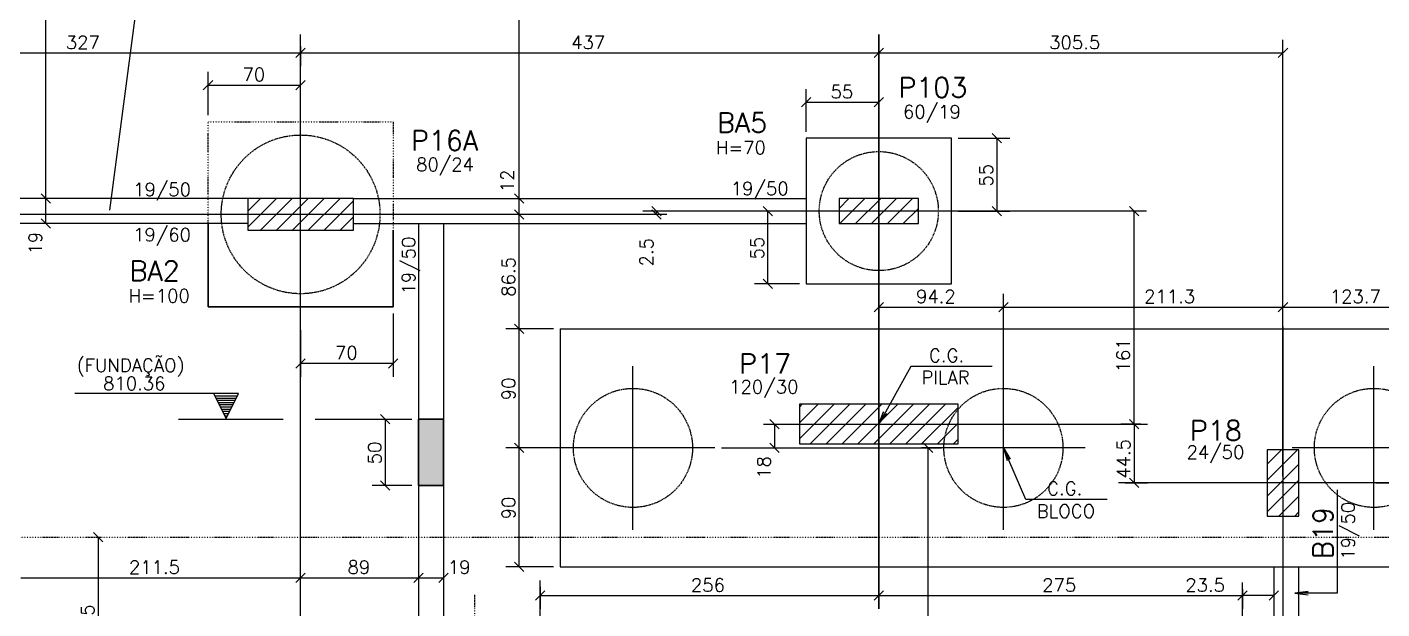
# Model space of a CAD drawing. Extents: x 1476 to 8419, y 491 to 3991.
# Drawn here: x 4520 to 5544, y 2656 to 3095 of the extents above; entities that cross this region are included whole.
import ezdxf

# ---------------------------------------------------------------- set-up
doc = ezdxf.new("R2010")
doc.units = 0
doc.header["$MEASUREMENT"] = 0
doc.linetypes.add('ESTILO_TQS_0001', pattern=[1, 0.7, -0.3])
doc.linetypes.add('ESTILO_TQS_0004', pattern=[2, 0.5, -0.4, 0.1, -0.4, 0.1, -0.5])
for name, color, linetype in [('1', 1, 'CONTINUOUS'), ('2', 2, 'CONTINUOUS'), ('3', 3, 'CONTINUOUS'), ('4', 4, 'CONTINUOUS'), ('6', 6, 'CONTINUOUS'), ('7', 7, 'CONTINUOUS'), ('8', 8, 'CONTINUOUS'), ('9', 9, 'CONTINUOUS')]:
    doc.layers.add(name, color=color, linetype=linetype)
doc.styles.get("Standard").update_dxf_attribs({"font": 'ROMANS.SHX'})

msp = doc.modelspace()

# ---------------------------------------------------------------- linework, layer by layer
at = {"layer": '1', "linetype": 'Continuous'}
for p, q in [((4727.191, 2871.38764), (4727.191, 3036.32836)), ((5164.191, 2894.50523), (5164.191, 3018.21077)), ((4809.66136, 2953.858), (4644.72052, 2953.858)), ((5226.04377, 2956.358), (5102.33814, 2956.358)), ((4978.391, 2715.50523), (4978.391, 2839.21077)), ((5258.391, 2715.50523), (5258.391, 2839.21077)), ((5538.391, 2715.50523), (5538.391, 2839.21077)), ((5040.24377, 2777.358), (4916.53814, 2777.358)), ((5320.24377, 2777.358), (5196.53814, 2777.358)), ((5600.24377, 2777.358), (5476.53814, 2777.358))]:
    msp.add_line(p, q, dxfattribs=at)
at = {"layer": '2', "linetype": 'Continuous'}
for p, q in [((4723.655466, 3072.33696), (4730.726534, 3079.408028)), ((4723.655466, 3072.33696), (4730.726534, 3079.408028)), ((4723.655466, 3072.33696), (4730.726534, 3079.408028)), ((4723.655466, 3072.33696), (4730.726534, 3079.408028)), ((5160.655466, 3072.33696), (5167.726534, 3079.408028)), ((5160.655466, 3072.33696), (5167.726534, 3079.408028)), ((5466.155466, 3072.33696), (5473.226534, 3079.408028)), ((5466.155466, 3072.33696), (5473.226534, 3079.408028)), ((4653.655466, 3047.983632), (4660.726534, 3055.0547)), ((4723.655466, 3047.983632), (4730.726534, 3055.0547)), ((5105.655466, 3035.058091), (5112.726534, 3042.129159)), ((5160.655466, 3035.058091), (5167.726534, 3042.129159)), ((5249.782244, 3014.893534), (5256.853312, 3007.822466)), ((4538.230375, 2962.322466), (4531.159307, 2969.393534)), ((4538.230375, 2962.322466), (4531.159307, 2969.393534)), ((4895.906083, 2962.322466), (4888.835015, 2969.393534)), ((4895.906083, 2962.322466), (4888.835015, 2969.393534)), ((4999.616419, 2952.822466), (4992.545351, 2959.893534)), ((5083.768689, 2952.822466), (5076.697622, 2959.893534)), ((5249.782244, 2959.893534), (5256.853312, 2952.822466)), ((5360.720233, 2952.822466), (5353.649165, 2959.893534)), ((5360.720233, 2952.822466), (5353.649165, 2959.893534)), ((4538.230375, 2943.322466), (4531.159307, 2950.393534)), ((4895.906083, 2950.322466), (4888.835015, 2957.393534)), ((4895.906083, 2950.322466), (4888.835015, 2957.393534)), ((4999.616419, 2950.322466), (4992.545351, 2957.393534)), ((5083.768689, 2897.822466), (5076.697622, 2904.893534)), ((5160.655466, 2880.290623), (5167.726534, 2887.36169)), ((5254.855466, 2880.290623), (5261.926534, 2887.36169)), ((5254.855466, 2880.290623), (5261.926534, 2887.36169)), ((5466.155466, 2880.290623), (5473.226534, 2887.36169)), ((5466.155466, 2880.290623), (5473.226534, 2887.36169)), ((4895.906083, 2863.822466), (4888.835015, 2870.893534)), ((4895.906083, 2863.822466), (4888.835015, 2870.893534)), ((4730.726534, 2844.706165), (4723.655466, 2837.635097)), ((4800.726534, 2844.706165), (4793.655466, 2837.635097)), ((4787.640554, 2802.503477), (4794.711622, 2795.432409)), ((5081.851814, 2798.893534), (5088.922881, 2791.822466)), ((5360.720233, 2791.822466), (5353.649165, 2798.893534)), ((5360.720233, 2791.822466), (5353.649165, 2798.893534)), ((5360.720233, 2791.822466), (5353.649165, 2798.893534)), ((5353.649165, 2798.893534), (5360.720233, 2791.822466)), ((4895.906083, 2773.822466), (4888.835015, 2780.893534)), ((4895.906083, 2773.822466), (4888.835015, 2780.893534)), ((5081.851814, 2780.893534), (5088.922881, 2773.822466)), ((5205.153163, 2773.822466), (5198.082095, 2780.893534)), ((5205.153163, 2773.822466), (5198.082095, 2780.893534)), ((4787.640554, 2752.503477), (4794.711622, 2745.432409)), ((5353.649165, 2754.393534), (5360.720233, 2747.322466)), ((4570.67843, 2713.393534), (4577.749498, 2706.322466)), ((4895.906083, 2683.822466), (4888.835015, 2690.893534)), ((4723.655466, 2675.6733), (4730.726534, 2682.744368)), ((4723.655466, 2675.6733), (4730.726534, 2682.744368)), ((4812.655466, 2675.6733), (4819.726534, 2682.744368)), ((4812.655466, 2675.6733), (4819.726534, 2682.744368)), ((4831.655466, 2675.6733), (4838.726534, 2682.744368)), ((4904.655466, 2662.167184), (4911.726534, 2669.238251)), ((5160.655466, 2662.167184), (5167.726534, 2669.238251)), ((5160.655466, 2662.167184), (5167.726534, 2669.238251)), ((5435.655466, 2662.167184), (5442.726534, 2669.238251)), ((5442.726534, 2669.238251), (5435.655466, 2662.167184)), ((5466.226534, 2669.238251), (5459.155466, 2662.167184))]:
    msp.add_line(p, q, dxfattribs=at)
at = {"layer": '3', "linetype": 'ESTILO_TQS_0004'}
for p, q in [((4657.191, 2946.858), (4657.191, 3023.858)), ((4657.191, 3023.858), (4797.191, 3023.858)), ((4797.191, 3023.858), (4797.191, 2941.858)), ((4858.591, 2666.362503), (4858.591, 2257.824569))]:
    msp.add_line(p, q, dxfattribs=at)
at = {"layer": '3', "linetype": 'Continuous'}
for p, q in [((4687.191, 2965.858), (4360.191, 2965.858)), ((4687.191, 2944.172784), (4708.876216, 2965.858)), ((4687.191, 2956.1936), (4696.8554, 2965.858)), ((4696.897031, 2941.858), (4720.897031, 2965.858)), ((4708.917846, 2941.858), (4732.917846, 2965.858)), ((4720.938661, 2941.858), (4744.938661, 2965.858)), ((4732.959477, 2941.858), (4756.959477, 2965.858)), ((4744.980292, 2941.858), (4767.191, 2964.068708)), ((4767.191, 2965.858), (5109.191, 2965.858)), ((5134.191, 2958.423434), (5141.625566, 2965.858)), ((5134.646381, 2946.858), (5153.646381, 2965.858)), ((5146.667196, 2946.858), (5165.667196, 2965.858)), ((5158.688012, 2946.858), (5177.688012, 2965.858)), ((5170.708827, 2946.858), (5189.708827, 2965.858)), ((4757.001107, 2941.858), (4767.191, 2952.047893)), ((5182.729642, 2946.858), (5194.191, 2958.319358)), ((4687.191, 2946.858), (4360.191, 2946.858)), ((4767.191, 2946.858), (5109.191, 2946.858)), ((4816.191, 2946.858), (4816.191, 2584.858)), ((4835.191, 2946.858), (4835.191, 2584.858)), ((4923.391, 2867.358), (5593.391, 2867.358)), ((4923.391, 2867.358), (4923.391, 2687.358)), ((4680.289736, 2818.412195), (4556.427449, 2818.412195)), ((4670.914736, 2799.662186), (4661.539718, 2818.412195)), ((4662.375816, 2816.739981), (4679.453673, 2816.739981)), ((4670.914736, 2799.662186), (4680.289736, 2818.412195)), ((4663.211914, 2815.06782), (4678.617575, 2815.06782)), ((4664.048013, 2813.395624), (4677.781513, 2813.395624)), ((4664.884075, 2811.723463), (4676.945415, 2811.723463)), ((4665.720173, 2810.051303), (4676.109316, 2810.051267)), ((4666.556271, 2808.379106), (4675.273254, 2808.379106)), ((4667.39237, 2806.706901), (4674.437156, 2806.706937)), ((5104.191, 2784.173651), (5130.375349, 2810.358)), ((5104.191, 2796.194466), (5118.354534, 2810.358)), ((5104.191, 2808.215281), (5106.333719, 2810.358)), ((5112.396164, 2780.358), (5142.396164, 2810.358)), ((5124.41698, 2780.358), (5154.41698, 2810.358)), ((5136.437795, 2780.358), (5166.437795, 2810.358)), ((5148.45861, 2780.358), (5178.45861, 2810.358)), ((5160.479425, 2780.358), (5190.479425, 2810.358)), ((5172.500241, 2780.358), (5202.500241, 2810.358)), ((5184.521056, 2780.358), (5214.521056, 2810.358)), ((5196.541871, 2780.358), (5224.191, 2808.007129)), ((4668.228468, 2805.034695), (4673.601058, 2805.03474)), ((4669.064566, 2803.362535), (4672.764959, 2803.362535)), ((4669.900628, 2801.690374), (4671.928843, 2801.690374)), ((5208.562687, 2780.358), (5224.191, 2795.986313)), ((5220.583502, 2780.358), (5224.191, 2783.965498)), ((5457.691, 2753.007562), (5480.541438, 2775.858)), ((5457.691, 2765.028377), (5468.520623, 2775.858)), ((5457.691, 2740.986747), (5481.691, 2764.986747)), ((5457.691, 2728.965931), (5481.691, 2752.965931)), ((5466.603884, 2725.858), (5481.691, 2740.945116)), ((5478.624699, 2725.858), (5481.691, 2728.924301)), ((4923.391, 2687.358), (5593.391, 2687.358))]:
    msp.add_line(p, q, dxfattribs=at)
for points in [[(5219.191, 2901.358), (5219.191, 3011.358), (5109.191, 3011.358), (5109.191, 2901.358), (5219.191, 2901.358)], [(4657.191, 2946.858), (4657.191, 2883.858), (4797.191, 2883.858), (4797.191, 2941.858), (4797.191, 2883.858), (4657.191, 2883.858), (4657.191, 2946.858)], [(5462.691, 2687.358), (5462.691, 2633.448659)], [(5481.691, 2633.448659), (5481.691, 2687.358)]]:
    msp.add_lwpolyline(points, dxfattribs=at)
at = {"layer": '3', "linetype": 'ESTILO_TQS_0001'}
for centre, radius in [((4727.191, 2953.858), 60), ((5164.191, 2956.358), 45), ((4978.391, 2777.358), 45), ((5258.391, 2777.358), 45), ((5538.391, 2777.358), 45)]:
    msp.add_circle(centre, radius, dxfattribs=at)
at = {"layer": '6', "linetype": 'Continuous'}
for p, q in [((4835.191, 2798.967943), (4816.191, 2798.967943)), ((4816.191, 2798.967943), (4816.191, 2748.967943)), ((4835.191, 2748.967943), (4835.191, 2798.967943)), ((4816.191, 2748.967943), (4835.191, 2748.967943))]:
    msp.add_line(p, q, dxfattribs=at)
at = {"layer": '7', "linetype": 'Continuous'}
for points in [[(4687.191, 2941.858), (4767.191, 2941.858), (4767.191, 2965.858), (4687.191, 2965.858), (4687.191, 2941.858)], [(5134.191, 2946.858), (5194.191, 2946.858), (5194.191, 2965.858), (5134.191, 2965.858), (5134.191, 2946.858)], [(5104.191, 2780.358), (5224.191, 2780.358), (5224.191, 2810.358), (5104.191, 2810.358), (5104.191, 2780.358)], [(5457.691, 2725.858), (5481.691, 2725.858), (5481.691, 2775.858), (5457.691, 2775.858), (5457.691, 2725.858)]]:
    msp.add_lwpolyline(points, dxfattribs=at)
at = {"layer": '8', "linetype": 'Continuous'}
msp.add_lwpolyline([(4816.191, 2798.967943), (4835.191, 2798.967943), (4835.191, 2748.967943), (4816.191, 2748.967943), (4816.191, 2798.967943)], dxfattribs=at)
for points in [[(4816.191, 2798.967943), (4835.191, 2798.967943), (4835.191, 2748.967943)], [(4816.191, 2798.967943), (4835.191, 2748.967943), (4816.191, 2748.967943)], [(4816.191, 2798.967943), (4816.191, 2748.967943), (4816.191, 2798.967943)]]:
    msp.add_solid(points, dxfattribs=at)
at = {"layer": '9', "linetype": 'Continuous'}
for p, q in [((4534.694841, 2965.858), (4534.694841, 3285.858)), ((4892.370549, 2965.858), (4892.370549, 3285.858)), ((4583.058094, 2957.040733), (4606.014622, 3131.19599)), ((4727.191, 3085.872494), (4727.191, 3089.873107)), ((4727.191, 2662.108247), (4727.191, 3085.872494)), ((4727.191, 3039.060315), (4727.191, 3085.872494)), ((5164.191, 3044.694359), (5164.191, 3085.872494)), ((5469.691, 2869.06223), (5469.691, 3085.872494)), ((4400.191, 3075.872494), (4727.191, 3075.872494)), ((4727.191, 3080.872494), (4727.191, 3065.872494)), ((4727.191, 3075.872494), (5164.191, 3075.872494)), ((5164.191, 3075.872494), (5469.691, 3075.872494)), ((4657.191, 3028.858), (4657.191, 3061.519166)), ((4657.191, 3051.519166), (4727.191, 3051.519166)), ((4727.191, 3028.858), (4727.191, 3061.519166)), ((5109.191, 3016.358), (5109.191, 3048.593625)), ((5164.191, 3016.358), (5164.191, 3048.593625)), ((5109.191, 3038.593625), (5164.191, 3038.593625)), ((5224.191, 3011.358), (5263.317778, 3011.358)), ((5253.317778, 3011.358), (5253.317778, 2956.358)), ((4534.292116, 2965.858), (4524.694841, 2965.858)), ((4534.694841, 2946.858), (4534.694841, 2965.858)), ((4892.370549, 2953.858), (4892.370549, 2965.858)), ((5004.072513, 2953.858), (4455.250356, 2953.858)), ((4921.973849, 2953.858), (4882.370549, 2953.858)), ((4892.370549, 2867.358), (4892.370549, 2953.858)), ((5366.589633, 2956.358), (4985.899474, 2956.358)), ((4998.270834, 2956.358), (4986.080885, 2956.358)), ((4999.072513, 2953.858), (4986.080885, 2953.858)), ((4996.080885, 2953.858), (4996.080885, 2956.358)), ((5104.191, 2956.358), (5059.27839, 2956.358)), ((5099.191, 2956.358), (5070.233156, 2956.358)), ((5080.233156, 2901.358), (5080.233156, 2956.358)), ((5224.191, 2956.358), (5263.317778, 2956.358)), ((5366.589633, 2956.358), (5347.184699, 2956.358)), ((5366.589633, 2956.358), (5347.184699, 2956.358)), ((5357.184699, 2795.358), (5357.184699, 2956.358)), ((4534.973194, 2946.858), (4524.694841, 2946.858)), ((5104.191, 2901.358), (5070.233156, 2901.358)), ((5164.191, 2872.358), (5164.191, 2893.826157)), ((5164.191, 2858.858), (5164.191, 2887.668469)), ((5258.391, 2782.358), (5258.391, 2893.826157)), ((5258.391, 2872.358), (5258.391, 2893.826157)), ((5469.691, 2755.858), (5469.691, 2893.826157)), ((4797.191, 2878.858), (4797.191, 2831.170631)), ((5164.191, 2883.826157), (5258.391, 2883.826157)), ((5258.391, 2883.826157), (5469.691, 2883.826157)), ((5469.691, 2883.826157), (5593.391, 2883.826157)), ((4918.391, 2867.358), (4882.370549, 2867.358)), ((4913.391, 2867.358), (4882.370549, 2867.358)), ((4892.370549, 2777.358), (4892.370549, 2867.358)), ((5469.691, 2869.06223), (5469.691, 2642.108247)), ((4727.191, 2866.38764), (4727.191, 2831.170631)), ((4797.191, 2841.170631), (4727.191, 2841.170631)), ((4634.894592, 2798.967943), (4713.891768, 2798.967943)), ((4738.221696, 2798.967943), (4811.191, 2798.967943)), ((4791.176088, 2798.967943), (4791.176088, 2748.967943)), ((5077.150172, 2795.358), (5264.636798, 2795.358)), ((5082.150172, 2795.358), (5095.387347, 2795.358)), ((5085.387347, 2795.358), (5085.387347, 2777.358)), ((5249.636798, 2795.358), (5367.184699, 2795.358)), ((5362.184699, 2795.358), (5347.184699, 2795.358)), ((5357.184699, 2795.358), (5357.184699, 2750.858)), ((4973.391, 2777.358), (4882.370549, 2777.358)), ((4892.370549, 2687.358), (4892.370549, 2777.358)), ((5045.24377, 2777.358), (5211.617629, 2777.358)), ((5080.006719, 2777.358), (5095.387347, 2777.358)), ((5201.617629, 2584.858), (5201.617629, 2777.358)), ((4811.191, 2748.967943), (4781.176088, 2748.967943)), ((5570.112439, 2750.858), (5345.458181, 2750.858)), ((5350.458181, 2750.858), (5367.184699, 2750.858)), ((5539.933527, 2750.858), (5648.808201, 2750.858)), ((4574.213964, 2709.858), (4574.213964, 2584.858)), ((5164.191, 2704.858), (5164.191, 2655.702718)), ((4918.391, 2687.358), (4882.370549, 2687.358)), ((4515.691, 2679.208834), (4727.191, 2679.208834)), ((4727.191, 2679.208834), (4816.191, 2679.208834)), ((4816.191, 2679.208834), (4835.191, 2679.208834)), ((4908.191, 2440.948659), (4908.191, 2677.237103)), ((5164.191, 2682.358), (5164.191, 2655.702718)), ((5439.191, 2628.498784), (5439.191, 2675.702718)), ((5439.191, 2667.108247), (5439.191, 2675.702718)), ((4908.191, 2672.237103), (4908.191, 2655.702718)), ((4908.191, 2665.702718), (5164.191, 2665.702718)), ((5164.191, 2667.945239), (5164.191, 2655.702718)), ((5164.191, 2665.702718), (5439.191, 2665.702718)), ((5439.191, 2670.702718), (5439.191, 2655.702718)), ((5462.691, 2665.702718), (5439.191, 2665.702718)), ((4727.191, 2549.858), (4727.191, 2662.108247))]:
    msp.add_line(p, q, dxfattribs=at)
at = {"layer": '9', "linetype": 'ESTILO_TQS_0004'}
msp.add_line((3914.57717, 2709.858), (6027.739869, 2709.858), dxfattribs=at)
at = {"layer": '9', "linetype": 'Continuous'}
for points in [[(5164.191, 2655.702718), (5164.191, 3089.859063), (5164.191, 2655.702718)], [(5249.900431, 2838.906093), (5188.333894, 2838.906093), (5164.191, 2795.358), (5167.856632, 2804.661932), (5164.191, 2795.358), (5170.139763, 2803.396172)], [(5336.89546, 2738.319057), (5275.33542, 2738.319057), (5258.391, 2777.358), (5263.535802, 2768.782978), (5258.391, 2777.358), (5261.141118, 2767.743592)], [(5510.552607, 2745.667322), (5510.552607, 2667.574849), (5478.752064, 2667.574849), (5488.666513, 2668.880111), (5478.752064, 2667.574849), (5488.666513, 2666.269587)]]:
    msp.add_lwpolyline(points, dxfattribs=at)

# ---------------------------------------------------------------- texts
at = {"layer": '2', "linetype": 'Continuous'}
for s, p in [('327', (4549.691, 3078.872494)), ('437', (4931.691, 3078.872494)), ('305.5', (5292.941, 3078.872494)), ('70', (4683.191, 3054.519166)), ('55', (5127.691, 3041.593625)), ('94.2', (5192.291, 2886.826157)), ('211.3', (5364.732931, 2886.826157)), ('123.7', (5505.041, 2886.826157)), ('70', (4753.191, 2844.170631)), ('810.36', (4577.901771, 2821.108588)), ('211.5', (4597.441, 2682.208834)), ('89', (4762.691, 2682.208834)), ('19', (4838.52433, 2682.208834)), ('256', (5022.191, 2668.702718)), ('275', (5287.691, 2668.702718)), ('23.5', (5395.85767, 2668.702718))]:
    msp.add_text(s, height=10, dxfattribs=at).set_placement(p)
for s, p in [('55', (5250.317778, 2974.858)), ('12', (4888.459561, 2970.608163)), ('19', (4531.694841, 2923.52467)), ('2.5', (4993.680047, 2914.533046)), ('55', (5077.233156, 2919.858)), ('86.5', (4889.370549, 2891.608)), ('161', (5353.928411, 2834.454049)), ('90', (4889.370549, 2813.358)), ('50', (4788.176088, 2764.967943)), ('44.5', (5354.184699, 2754.108)), ('18', (5082.387347, 2754.02467)), ('90', (4889.370549, 2723.358)), ('125', (4571.213964, 2633.358))]:
    msp.add_text(s, height=10, rotation=90, dxfattribs=at).set_placement(p)
at = {"layer": '3', "linetype": 'Continuous'}
for s, height, p in [('60/19', 10, (5182.481744, 3026.401568)), ('BA5', 15, (5041.859057, 3015.718329)), ('H=70', 10, (5041.09084, 2999.304269)), ('80/24', 10, (4814.470269, 2986.594931)), ('19/50', 10, (5052.343111, 2968.385557)), ('19/50', 10, (4600.634657, 2967.677135)), ('19/60', 10, (4600.606981, 2933.48994)), ('BA2', 15, (4597.914077, 2903.743134)), ('H=100', 10, (4597.14586, 2887.329075)), ('(FUNDAÇÃO)', 10, (4558.005249, 2834.780034)), ('C.G.', 10, (5202.149132, 2842.273398)), ('120/30', 10, (5051.148884, 2818.552129)), ('PILAR', 10, (5196.429747, 2825.516376)), ('24/50', 10, (5396.782022, 2769.17861)), ('C.G.', 10, (5291.407882, 2741.702838)), ('BLOCO', 10, (5283.573805, 2724.609434))]:
    msp.add_text(s, height=height, dxfattribs=at).set_placement(p)
for p in [(4813.843035, 2893.329225), (5523.841572, 2692.922111)]:
    msp.add_text('19/50', height=10, rotation=90, dxfattribs=at).set_placement(p)
at = {"layer": '4', "linetype": 'Continuous'}
for s, p in [('P103', (5178.978015, 3042.2775)), ('P16A', (4810.58888, 3002.149415)), ('P17', (5058.679772, 2833.479662)), ('P18', (5399.341433, 2782.984728))]:
    msp.add_text(s, height=15, dxfattribs=at).set_placement(p)
msp.add_text('B19', height=15, rotation=90, dxfattribs=at).set_placement((5507.435961, 2693.496606))

doc.saveas('drawing.dxf')
